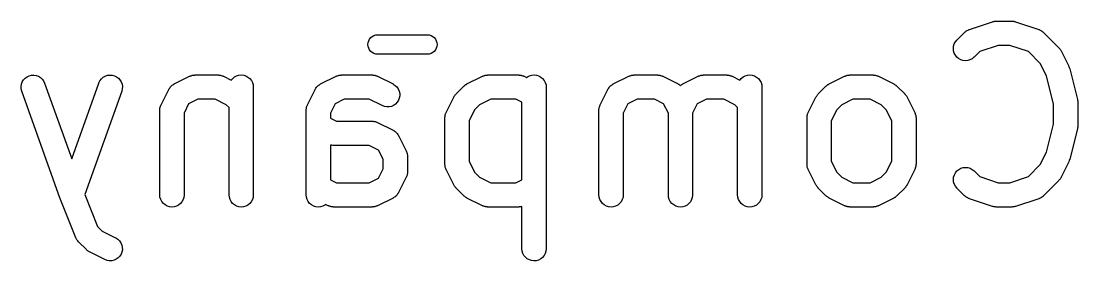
# Model space of a CAD drawing. Extents: x 129.3 to 161.9, y -126.2 to -63.9.
# Drawn here: x 138.61 to 145.14, y -88.84 to -87.36 of the extents above; entities that cross this region are included whole.
import ezdxf

# ---------------------------------------------------------------- set-up
doc = ezdxf.new("R2010")
doc.units = 0
doc.layers.add('BLACK', color=7, linetype='CONTINUOUS')

msp = doc.modelspace()

# ---------------------------------------------------------------- linework, layer by layer
at = {"layer": 'BLACK', "linetype": 'CONTINUOUS'}
for p, q in [((144.472, -87.4088), (144.614, -87.3612)), ((144.614, -87.3612), (144.615, -87.3609)), ((144.615, -87.3609), (144.619, -87.36)), ((144.619, -87.36), (144.624, -87.3588)), ((144.624, -87.3588), (144.627, -87.3585)), ((144.627, -87.3585), (144.63, -87.3579)), ((144.63, -87.3579), (144.634, -87.3578)), ((144.634, -87.3578), (144.638, -87.3574)), ((144.638, -87.3574), (144.733, -87.3574)), ((144.733, -87.3574), (144.734, -87.3574)), ((144.734, -87.3574), (144.739, -87.3579)), ((144.739, -87.3579), (144.743, -87.358)), ((144.743, -87.358), (144.746, -87.3587)), ((144.746, -87.3587), (144.749, -87.359)), ((144.749, -87.359), (144.753, -87.3603)), ((144.753, -87.3603), (144.757, -87.3612)), ((144.757, -87.3612), (144.9, -87.4088)), ((140.781, -87.4519), (140.791, -87.4463)), ((140.791, -87.4463), (140.803, -87.4429)), ((140.803, -87.4429), (140.811, -87.442)), ((140.811, -87.442), (141.125, -87.442)), ((141.125, -87.442), (141.133, -87.4429)), ((141.133, -87.4429), (141.145, -87.4463)), ((141.145, -87.4463), (141.155, -87.4519)), ((144.395, -87.4746), (144.442, -87.427)), ((144.442, -87.427), (144.443, -87.4262)), ((144.443, -87.4262), (144.445, -87.4249)), ((144.445, -87.4249), (144.446, -87.4233)), ((144.446, -87.4233), (144.45, -87.4203)), ((144.45, -87.4203), (144.454, -87.4171)), ((144.454, -87.4171), (144.456, -87.4161)), ((144.456, -87.4161), (144.458, -87.4148)), ((144.458, -87.4148), (144.463, -87.4127)), ((144.463, -87.4127), (144.467, -87.4104)), ((144.467, -87.4104), (144.47, -87.4097)), ((144.47, -87.4097), (144.472, -87.4088)), ((144.9, -87.4088), (144.901, -87.4092)), ((144.901, -87.4092), (144.903, -87.4101)), ((144.903, -87.4101), (144.905, -87.4108)), ((144.905, -87.4108), (144.91, -87.4132)), ((144.91, -87.4132), (144.914, -87.4153)), ((144.914, -87.4153), (144.916, -87.4166)), ((144.916, -87.4166), (144.918, -87.4177)), ((144.918, -87.4177), (144.922, -87.4209)), ((144.922, -87.4209), (144.926, -87.4239)), ((144.926, -87.4239), (144.928, -87.4256)), ((144.928, -87.4256), (144.929, -87.427)), ((144.929, -87.427), (145.024, -87.5222)), ((140.754, -87.502), (140.755, -87.4902)), ((140.755, -87.5138), (140.754, -87.502)), ((140.755, -87.4902), (140.759, -87.4789)), ((140.759, -87.5251), (140.755, -87.5138)), ((140.759, -87.4789), (140.764, -87.4685)), ((140.764, -87.4685), (140.772, -87.4594)), ((140.772, -87.4594), (140.781, -87.4519)), ((141.155, -87.4519), (141.164, -87.4594)), ((141.164, -87.4594), (141.172, -87.4685)), ((141.172, -87.4685), (141.177, -87.4789)), ((141.177, -87.4789), (141.181, -87.4902)), ((141.181, -87.5138), (141.177, -87.5251)), ((141.181, -87.4902), (141.182, -87.502)), ((141.182, -87.502), (141.181, -87.5138)), ((144.373, -87.5274), (144.374, -87.5128)), ((144.374, -87.5128), (144.378, -87.4988)), ((144.378, -87.4988), (144.385, -87.4859)), ((144.385, -87.4859), (144.395, -87.4746)), ((144.65, -87.5074), (144.536, -87.5456)), ((144.721, -87.5074), (144.65, -87.5074)), ((144.836, -87.5456), (144.721, -87.5074)), ((140.764, -87.5355), (140.759, -87.5251)), ((140.772, -87.5446), (140.764, -87.5355)), ((140.781, -87.5521), (140.772, -87.5446)), ((140.791, -87.5577), (140.781, -87.5521)), ((140.803, -87.5611), (140.791, -87.5577)), ((140.811, -87.562), (140.803, -87.5611)), ((141.125, -87.562), (140.811, -87.562)), ((141.133, -87.5611), (141.125, -87.562)), ((141.145, -87.5577), (141.133, -87.5611)), ((141.155, -87.5521), (141.145, -87.5577)), ((141.164, -87.5446), (141.155, -87.5521)), ((141.172, -87.5355), (141.164, -87.5446)), ((141.177, -87.5251), (141.172, -87.5355)), ((144.374, -87.5419), (144.373, -87.5274)), ((144.378, -87.556), (144.374, -87.5419)), ((144.385, -87.5689), (144.378, -87.556)), ((144.394, -87.5803), (144.385, -87.5689)), ((144.405, -87.5897), (144.394, -87.5803)), ((144.501, -87.5807), (144.5, -87.5814)), ((144.536, -87.5456), (144.501, -87.5807)), ((144.91, -87.6197), (144.836, -87.5456)), ((145.024, -87.5222), (145.025, -87.5229)), ((145.025, -87.5229), (145.028, -87.5262)), ((145.028, -87.5262), (145.031, -87.5293)), ((145.031, -87.5293), (145.032, -87.532)), ((145.032, -87.532), (145.034, -87.5344)), ((145.034, -87.5344), (145.036, -87.5381)), ((145.036, -87.5381), (145.039, -87.5417)), ((145.039, -87.5417), (145.086, -87.6369)), ((144.418, -87.5967), (144.405, -87.5897)), ((144.432, -87.601), (144.418, -87.5967)), ((144.447, -87.6026), (144.432, -87.601)), ((144.461, -87.6013), (144.447, -87.6026)), ((144.475, -87.5973), (144.461, -87.6013)), ((144.488, -87.5905), (144.475, -87.5973)), ((144.5, -87.5814), (144.488, -87.5905)), ((144.948, -87.6967), (144.91, -87.6197)), ((145.086, -87.6369), (145.087, -87.6379)), ((145.087, -87.6379), (145.087, -87.6382)), ((145.087, -87.6382), (145.087, -87.6385)), ((145.087, -87.6385), (145.089, -87.6451)), ((145.089, -87.6451), (145.092, -87.6516)), ((138.626, -87.7204), (138.636, -87.7097)), ((138.636, -87.7097), (138.648, -87.7011)), ((138.648, -87.7011), (138.661, -87.6949)), ((138.661, -87.6949), (138.675, -87.6915)), ((138.675, -87.6915), (138.69, -87.6908)), ((138.69, -87.6908), (138.704, -87.6931)), ((138.704, -87.6931), (138.718, -87.698)), ((138.718, -87.698), (138.731, -87.7056)), ((138.731, -87.7056), (138.741, -87.7155)), ((139.107, -87.7147), (139.118, -87.705)), ((139.118, -87.705), (139.131, -87.6976)), ((139.131, -87.6976), (139.144, -87.6928)), ((139.144, -87.6928), (139.159, -87.6908)), ((139.159, -87.6908), (139.173, -87.6916)), ((139.173, -87.6916), (139.188, -87.6953)), ((139.188, -87.6953), (139.201, -87.7016)), ((139.201, -87.7016), (139.213, -87.7104)), ((139.213, -87.7104), (139.222, -87.7213)), ((139.557, -87.7463), (139.652, -87.6986)), ((139.652, -87.6986), (139.653, -87.6982)), ((139.653, -87.6982), (139.655, -87.6974)), ((139.655, -87.6974), (139.657, -87.6964)), ((139.657, -87.6964), (139.662, -87.6949)), ((139.662, -87.6949), (139.667, -87.6931)), ((139.667, -87.6931), (139.669, -87.6928)), ((139.669, -87.6928), (139.671, -87.6921)), ((139.671, -87.6921), (139.676, -87.6916)), ((139.676, -87.6916), (139.681, -87.6908)), ((139.681, -87.6908), (139.684, -87.6909)), ((139.684, -87.6909), (139.686, -87.6907)), ((139.686, -87.6907), (139.829, -87.6907)), ((139.829, -87.6907), (139.83, -87.6907)), ((139.83, -87.6907), (139.832, -87.691)), ((139.832, -87.691), (139.834, -87.6909)), ((139.834, -87.6909), (139.839, -87.6918)), ((139.839, -87.6918), (139.844, -87.6924)), ((139.844, -87.6924), (139.846, -87.693)), ((139.846, -87.693), (139.848, -87.6934)), ((139.848, -87.6934), (139.853, -87.6952)), ((139.853, -87.6952), (139.858, -87.6968)), ((139.858, -87.6968), (139.86, -87.6978)), ((139.86, -87.6978), (139.862, -87.6986)), ((139.862, -87.6986), (139.91, -87.7226)), ((139.919, -87.7121), (139.93, -87.703)), ((139.93, -87.703), (139.943, -87.6962)), ((139.943, -87.6962), (139.957, -87.692)), ((139.957, -87.692), (139.972, -87.6907)), ((139.972, -87.6907), (139.987, -87.6922)), ((139.987, -87.6922), (140, -87.6966)), ((140, -87.6966), (140.013, -87.7035)), ((140.013, -87.7035), (140.025, -87.7129)), ((140.462, -87.7463), (140.557, -87.6986)), ((140.557, -87.6986), (140.558, -87.6982)), ((140.558, -87.6982), (140.56, -87.6974)), ((140.56, -87.6974), (140.562, -87.6964)), ((140.562, -87.6964), (140.567, -87.6949)), ((140.567, -87.6949), (140.572, -87.6931)), ((140.572, -87.6931), (140.574, -87.6928)), ((140.574, -87.6928), (140.576, -87.6921)), ((140.576, -87.6921), (140.581, -87.6916)), ((140.581, -87.6916), (140.586, -87.6908)), ((140.586, -87.6908), (140.588, -87.6909)), ((140.588, -87.6909), (140.59, -87.6907)), ((140.59, -87.6907), (140.781, -87.6907)), ((140.781, -87.6907), (140.782, -87.6907)), ((140.782, -87.6907), (140.784, -87.691)), ((140.784, -87.691), (140.786, -87.6909)), ((140.786, -87.6909), (140.791, -87.6918)), ((140.791, -87.6918), (140.797, -87.6924)), ((140.797, -87.6924), (140.799, -87.693)), ((140.799, -87.693), (140.801, -87.6934)), ((140.801, -87.6934), (140.806, -87.6952)), ((140.806, -87.6952), (140.81, -87.6968)), ((140.81, -87.6968), (140.812, -87.6978)), ((140.812, -87.6978), (140.814, -87.6986)), ((140.814, -87.6986), (140.91, -87.7463)), ((141.366, -87.7463), (141.462, -87.6986)), ((141.462, -87.6986), (141.463, -87.6982)), ((141.463, -87.6982), (141.465, -87.6974)), ((141.465, -87.6974), (141.467, -87.6964)), ((141.467, -87.6964), (141.472, -87.6949)), ((141.472, -87.6949), (141.476, -87.6931)), ((141.476, -87.6931), (141.479, -87.6928)), ((141.479, -87.6928), (141.481, -87.6921)), ((141.481, -87.6921), (141.486, -87.6916)), ((141.486, -87.6916), (141.491, -87.6908)), ((141.491, -87.6908), (141.493, -87.6909)), ((141.493, -87.6909), (141.495, -87.6907)), ((141.495, -87.6907), (141.686, -87.6907)), ((141.686, -87.6907), (141.687, -87.6907)), ((141.687, -87.6907), (141.689, -87.691)), ((141.689, -87.691), (141.691, -87.6909)), ((141.691, -87.6909), (141.696, -87.6918)), ((141.696, -87.6918), (141.701, -87.6924)), ((141.701, -87.6924), (141.703, -87.693)), ((141.703, -87.693), (141.706, -87.6934)), ((141.706, -87.6934), (141.71, -87.6952)), ((141.71, -87.6952), (141.715, -87.6968)), ((141.715, -87.6968), (141.717, -87.6978)), ((141.717, -87.6978), (141.719, -87.6986)), ((141.719, -87.6986), (141.735, -87.7066)), ((141.735, -87.7066), (141.74, -87.703)), ((141.74, -87.703), (141.753, -87.6962)), ((141.753, -87.6962), (141.767, -87.692)), ((141.767, -87.692), (141.781, -87.6907)), ((141.781, -87.6907), (141.796, -87.6922)), ((141.796, -87.6922), (141.81, -87.6966)), ((141.81, -87.6966), (141.823, -87.7035)), ((141.823, -87.7035), (141.834, -87.7129)), ((142.271, -87.7463), (142.366, -87.6986)), ((142.366, -87.6986), (142.367, -87.6982)), ((142.367, -87.6982), (142.369, -87.6974)), ((142.369, -87.6974), (142.371, -87.6964)), ((142.371, -87.6964), (142.376, -87.6949)), ((142.376, -87.6949), (142.381, -87.6931)), ((142.381, -87.6931), (142.383, -87.6928)), ((142.383, -87.6928), (142.385, -87.6921)), ((142.385, -87.6921), (142.391, -87.6916)), ((142.391, -87.6916), (142.396, -87.6908)), ((142.396, -87.6908), (142.398, -87.6909)), ((142.398, -87.6909), (142.4, -87.6907)), ((142.4, -87.6907), (142.543, -87.6907)), ((142.543, -87.6907), (142.544, -87.6907)), ((142.544, -87.6907), (142.546, -87.691)), ((142.546, -87.691), (142.548, -87.6909)), ((142.548, -87.6909), (142.553, -87.6918)), ((142.553, -87.6918), (142.558, -87.6924)), ((142.558, -87.6924), (142.561, -87.693)), ((142.561, -87.693), (142.563, -87.6934)), ((142.563, -87.6934), (142.568, -87.6952)), ((142.568, -87.6952), (142.572, -87.6968)), ((142.572, -87.6968), (142.574, -87.6978)), ((142.574, -87.6978), (142.576, -87.6986)), ((142.576, -87.6986), (142.672, -87.7463)), ((142.7, -87.7463), (142.795, -87.6986)), ((142.795, -87.6986), (142.796, -87.6982)), ((142.796, -87.6982), (142.798, -87.6974)), ((142.798, -87.6974), (142.8, -87.6964)), ((142.8, -87.6964), (142.805, -87.6949)), ((142.805, -87.6949), (142.81, -87.6931)), ((142.81, -87.6931), (142.812, -87.6928)), ((142.812, -87.6928), (142.814, -87.6921)), ((142.814, -87.6921), (142.819, -87.6916)), ((142.819, -87.6916), (142.824, -87.6908)), ((142.824, -87.6908), (142.826, -87.6909)), ((142.826, -87.6909), (142.829, -87.6907)), ((142.829, -87.6907), (142.971, -87.6907)), ((142.971, -87.6907), (142.972, -87.6907)), ((142.972, -87.6907), (142.975, -87.691)), ((142.975, -87.691), (142.977, -87.6909)), ((142.977, -87.6909), (142.982, -87.6918)), ((142.982, -87.6918), (142.987, -87.6924)), ((142.987, -87.6924), (142.989, -87.693)), ((142.989, -87.693), (142.991, -87.6934)), ((142.991, -87.6934), (142.996, -87.6952)), ((142.996, -87.6952), (143.001, -87.6968)), ((143.001, -87.6968), (143.003, -87.6978)), ((143.003, -87.6978), (143.005, -87.6986)), ((143.005, -87.6986), (143.053, -87.7226)), ((143.062, -87.7121), (143.073, -87.703)), ((143.073, -87.703), (143.086, -87.6962)), ((143.086, -87.6962), (143.1, -87.692)), ((143.1, -87.692), (143.115, -87.6907)), ((143.115, -87.6907), (143.129, -87.6922)), ((143.129, -87.6922), (143.143, -87.6966)), ((143.143, -87.6966), (143.156, -87.7035)), ((143.156, -87.7035), (143.168, -87.7129)), ((143.605, -87.7463), (143.7, -87.6986)), ((143.7, -87.6986), (143.701, -87.6982)), ((143.701, -87.6982), (143.703, -87.6974)), ((143.703, -87.6974), (143.705, -87.6964)), ((143.705, -87.6964), (143.71, -87.6949)), ((143.71, -87.6949), (143.714, -87.6931)), ((143.714, -87.6931), (143.717, -87.6928)), ((143.717, -87.6928), (143.719, -87.6921)), ((143.719, -87.6921), (143.724, -87.6916)), ((143.724, -87.6916), (143.729, -87.6908)), ((143.729, -87.6908), (143.731, -87.6909)), ((143.731, -87.6909), (143.733, -87.6907)), ((143.733, -87.6907), (143.876, -87.6907)), ((143.876, -87.6907), (143.877, -87.6907)), ((143.877, -87.6907), (143.879, -87.691)), ((143.879, -87.691), (143.882, -87.6909)), ((143.882, -87.6909), (143.887, -87.6918)), ((143.887, -87.6918), (143.892, -87.6924)), ((143.892, -87.6924), (143.894, -87.693)), ((143.894, -87.693), (143.896, -87.6934)), ((143.896, -87.6934), (143.901, -87.6952)), ((143.901, -87.6952), (143.906, -87.6968)), ((143.906, -87.6968), (143.908, -87.6978)), ((143.908, -87.6978), (143.91, -87.6986)), ((143.91, -87.6986), (144.005, -87.7463)), ((144.992, -87.8702), (144.948, -87.6967)), ((145.092, -87.6516), (145.092, -87.652)), ((145.092, -87.652), (145.092, -87.6523)), ((145.092, -87.6523), (145.139, -87.8428)), ((138.611, -87.7611), (138.613, -87.7466)), ((138.611, -87.7757), (138.611, -87.7611)), ((138.615, -87.79), (138.611, -87.7757)), ((138.613, -87.7466), (138.618, -87.7329)), ((138.618, -87.7329), (138.626, -87.7204)), ((138.741, -87.7155), (138.75, -87.7272)), ((138.75, -87.7272), (138.756, -87.7405)), ((138.756, -87.7405), (138.924, -88.2094)), ((138.924, -88.2094), (139.091, -87.7405)), ((139.091, -87.7405), (139.092, -87.7395)), ((139.092, -87.7395), (139.098, -87.7264)), ((139.098, -87.7264), (139.107, -87.7147)), ((139.222, -87.7213), (139.23, -87.7338)), ((139.23, -87.7338), (139.235, -87.7476)), ((139.235, -87.7476), (139.237, -87.7621)), ((139.237, -87.7621), (139.236, -87.7767)), ((139.525, -87.776), (139.529, -87.7714)), ((139.525, -87.7775), (139.525, -87.776)), ((139.529, -87.7714), (139.532, -87.7666)), ((139.532, -87.7666), (139.533, -87.7654)), ((139.533, -87.7654), (139.534, -87.7641)), ((139.534, -87.7641), (139.538, -87.7602)), ((139.538, -87.7602), (139.542, -87.7561)), ((139.542, -87.7561), (139.543, -87.7552)), ((139.543, -87.7552), (139.545, -87.754)), ((139.545, -87.754), (139.549, -87.751)), ((139.549, -87.751), (139.554, -87.7478)), ((139.554, -87.7478), (139.556, -87.7471)), ((139.556, -87.7471), (139.557, -87.7463)), ((139.91, -87.7226), (139.919, -87.7121)), ((140.025, -87.7129), (140.034, -87.7242)), ((140.034, -87.7242), (140.041, -87.7371)), ((140.041, -87.7371), (140.045, -87.7511)), ((140.045, -87.7511), (140.046, -87.7657)), ((140.046, -87.7657), (140.046, -88.4324)), ((140.43, -87.776), (140.433, -87.7714)), ((140.43, -87.7775), (140.43, -87.776)), ((140.433, -87.7714), (140.437, -87.7666)), ((140.437, -87.7666), (140.438, -87.7654)), ((140.438, -87.7654), (140.439, -87.7641)), ((140.439, -87.7641), (140.443, -87.7602)), ((140.443, -87.7602), (140.447, -87.7561)), ((140.447, -87.7561), (140.448, -87.7552)), ((140.448, -87.7552), (140.449, -87.754)), ((140.449, -87.754), (140.454, -87.751)), ((140.454, -87.751), (140.459, -87.7478)), ((140.459, -87.7478), (140.46, -87.7471)), ((140.46, -87.7471), (140.462, -87.7463)), ((140.91, -87.7463), (140.911, -87.7467)), ((140.911, -87.7467), (140.923, -87.7547)), ((140.923, -87.7547), (140.933, -87.7649)), ((140.933, -87.7649), (140.942, -87.7769)), ((141.299, -87.8079), (141.347, -87.7603)), ((141.347, -87.7603), (141.348, -87.7596)), ((141.348, -87.7596), (141.351, -87.7569)), ((141.351, -87.7569), (141.354, -87.754)), ((141.354, -87.754), (141.357, -87.7524)), ((141.357, -87.7524), (141.359, -87.7504)), ((141.359, -87.7504), (141.363, -87.7485)), ((141.363, -87.7485), (141.366, -87.7463)), ((141.834, -87.7129), (141.843, -87.7242)), ((141.843, -87.7242), (141.85, -87.7371)), ((141.85, -87.7371), (141.855, -87.7511)), ((141.855, -87.7511), (141.856, -87.7657)), ((141.856, -87.7657), (141.856, -88.7657)), ((142.239, -87.7775), (142.24, -87.776)), ((142.24, -87.776), (142.243, -87.7714)), ((142.243, -87.7714), (142.246, -87.7666)), ((142.246, -87.7666), (142.247, -87.7654)), ((142.247, -87.7654), (142.248, -87.7641)), ((142.248, -87.7641), (142.252, -87.7602)), ((142.252, -87.7602), (142.256, -87.7561)), ((142.256, -87.7561), (142.258, -87.7552)), ((142.258, -87.7552), (142.259, -87.754)), ((142.259, -87.754), (142.264, -87.751)), ((142.264, -87.751), (142.268, -87.7478)), ((142.268, -87.7478), (142.27, -87.7471)), ((142.27, -87.7471), (142.271, -87.7463)), ((142.672, -87.7463), (142.673, -87.7467)), ((142.673, -87.7467), (142.674, -87.7476)), ((142.674, -87.7476), (142.675, -87.7483)), ((142.675, -87.7483), (142.68, -87.7516)), ((142.68, -87.7516), (142.685, -87.7547)), ((142.685, -87.7547), (142.686, -87.7555)), ((142.686, -87.7552), (142.687, -87.754)), ((142.686, -87.7555), (142.686, -87.7552)), ((142.687, -87.754), (142.692, -87.751)), ((142.692, -87.751), (142.697, -87.7478)), ((142.697, -87.7478), (142.698, -87.7471)), ((142.698, -87.7471), (142.7, -87.7463)), ((143.053, -87.7226), (143.062, -87.7121)), ((143.168, -87.7129), (143.177, -87.7242)), ((143.177, -87.7242), (143.184, -87.7371)), ((143.184, -87.7371), (143.188, -87.7511)), ((143.188, -87.7511), (143.189, -87.7657)), ((143.189, -87.7657), (143.189, -88.4324)), ((143.537, -87.8079), (143.585, -87.7603)), ((143.585, -87.7603), (143.586, -87.7596)), ((143.586, -87.7596), (143.589, -87.7569)), ((143.589, -87.7569), (143.592, -87.754)), ((143.592, -87.754), (143.595, -87.7524)), ((143.595, -87.7524), (143.597, -87.7504)), ((143.597, -87.7504), (143.601, -87.7485)), ((143.601, -87.7485), (143.605, -87.7463)), ((144.005, -87.7463), (144.006, -87.7467)), ((144.006, -87.7467), (144.009, -87.749)), ((144.009, -87.749), (144.013, -87.751)), ((144.013, -87.751), (144.016, -87.753)), ((144.016, -87.753), (144.018, -87.7547)), ((144.018, -87.7547), (144.021, -87.7576)), ((144.021, -87.7576), (144.024, -87.7603)), ((144.024, -87.7603), (144.072, -87.8079)), ((138.615, -87.7909), (138.615, -87.79)), ((138.853, -88.4576), (138.615, -87.7909)), ((139.233, -87.7909), (139.004, -88.4309)), ((139.236, -87.7767), (139.233, -87.7909)), ((139.476, -87.875), (139.523, -87.7798)), ((139.523, -87.7798), (139.524, -87.7789)), ((139.524, -87.7789), (139.525, -87.7775)), ((139.703, -87.8407), (139.646, -87.8692)), ((139.811, -87.8407), (139.703, -87.8407)), ((139.879, -87.875), (139.811, -87.8407)), ((140.381, -87.875), (140.428, -87.7798)), ((140.428, -87.7798), (140.429, -87.7789)), ((140.429, -87.7789), (140.43, -87.7775)), ((140.608, -87.8407), (140.551, -87.8692)), ((140.763, -87.8407), (140.608, -87.8407)), ((140.843, -87.8804), (140.763, -87.8407)), ((140.942, -87.7769), (140.948, -87.7904)), ((140.948, -87.8337), (140.943, -87.8473)), ((140.948, -87.7904), (140.951, -87.8047)), ((140.951, -87.8193), (140.948, -87.8337)), ((140.951, -87.8047), (140.951, -87.8193)), ((141.238, -87.9226), (141.285, -87.8274)), ((141.285, -87.8274), (141.286, -87.8265)), ((141.286, -87.8265), (141.288, -87.8229)), ((141.288, -87.8229), (141.29, -87.8192)), ((141.29, -87.8192), (141.292, -87.8168)), ((141.292, -87.8168), (141.294, -87.8142)), ((141.294, -87.8142), (141.297, -87.8112)), ((141.297, -87.8112), (141.299, -87.8079)), ((141.513, -87.8407), (141.444, -87.875)), ((141.668, -87.8407), (141.513, -87.8407)), ((141.706, -87.8597), (141.668, -87.8407)), ((142.19, -87.875), (142.238, -87.7798)), ((142.238, -87.7789), (142.239, -87.7775)), ((142.238, -87.7798), (142.238, -87.7789)), ((142.418, -87.8407), (142.361, -87.8692)), ((142.525, -87.8407), (142.418, -87.8407)), ((142.582, -87.8692), (142.525, -87.8407)), ((142.846, -87.8407), (142.789, -87.8692)), ((142.954, -87.8407), (142.846, -87.8407)), ((143.022, -87.875), (142.954, -87.8407)), ((143.476, -87.9226), (143.523, -87.8274)), ((143.523, -87.8274), (143.524, -87.8265)), ((143.524, -87.8265), (143.526, -87.8229)), ((143.526, -87.8229), (143.528, -87.8192)), ((143.528, -87.8192), (143.53, -87.8168)), ((143.53, -87.8168), (143.532, -87.8142)), ((143.532, -87.8142), (143.535, -87.8112)), ((143.535, -87.8112), (143.537, -87.8079)), ((143.751, -87.8407), (143.683, -87.875)), ((143.858, -87.8407), (143.751, -87.8407)), ((143.927, -87.875), (143.858, -87.8407)), ((144.072, -87.8079), (144.073, -87.8087)), ((144.073, -87.8087), (144.075, -87.812)), ((144.075, -87.812), (144.078, -87.815)), ((144.078, -87.815), (144.08, -87.8177)), ((144.08, -87.8177), (144.082, -87.8201)), ((144.082, -87.8201), (144.084, -87.8238)), ((144.084, -87.8238), (144.086, -87.8274)), ((144.086, -87.8274), (144.134, -87.9226)), ((139.468, -87.9031), (139.469, -87.8981)), ((139.468, -87.9053), (139.468, -87.9031)), ((139.468, -87.9075), (139.468, -87.9053)), ((139.469, -87.893), (139.47, -87.8909)), ((139.469, -87.8981), (139.469, -87.893)), ((139.47, -87.8909), (139.471, -87.8887)), ((139.471, -87.8887), (139.472, -87.8839)), ((139.472, -87.8839), (139.474, -87.879)), ((139.474, -87.879), (139.475, -87.8771)), ((139.475, -87.8771), (139.476, -87.875)), ((139.646, -87.8692), (139.618, -87.9263)), ((139.896, -87.892), (139.879, -87.875)), ((139.896, -88.4324), (139.896, -87.892)), ((140.373, -87.9031), (140.374, -87.8981)), ((140.373, -87.9053), (140.373, -87.9031)), ((140.373, -87.9075), (140.373, -87.9053)), ((140.374, -87.893), (140.375, -87.8909)), ((140.374, -87.8981), (140.374, -87.893)), ((140.375, -87.8887), (140.377, -87.8839)), ((140.375, -87.8909), (140.375, -87.8887)), ((140.377, -87.8839), (140.379, -87.879)), ((140.379, -87.879), (140.38, -87.8771)), ((140.38, -87.8771), (140.381, -87.875)), ((140.551, -87.8692), (140.523, -87.9263)), ((140.856, -87.8857), (140.843, -87.8804)), ((140.871, -87.8881), (140.856, -87.8857)), ((140.885, -87.8878), (140.871, -87.8881)), ((140.9, -87.8846), (140.885, -87.8878)), ((140.913, -87.8787), (140.9, -87.8846)), ((140.925, -87.8702), (140.913, -87.8787)), ((140.935, -87.8597), (140.925, -87.8702)), ((140.943, -87.8473), (140.935, -87.8597)), ((141.414, -87.9054), (141.38, -87.9739)), ((141.444, -87.875), (141.414, -87.9054)), ((141.706, -88.3384), (141.706, -87.8597)), ((142.182, -87.9031), (142.183, -87.8981)), ((142.182, -87.9053), (142.182, -87.9031)), ((142.182, -87.9075), (142.182, -87.9053)), ((142.183, -87.8981), (142.184, -87.893)), ((142.184, -87.8909), (142.185, -87.8887)), ((142.184, -87.893), (142.184, -87.8909)), ((142.185, -87.8887), (142.187, -87.8839)), ((142.187, -87.8839), (142.188, -87.879)), ((142.188, -87.879), (142.189, -87.8771)), ((142.189, -87.8771), (142.19, -87.875)), ((142.361, -87.8692), (142.332, -87.9263)), ((142.611, -87.9263), (142.582, -87.8692)), ((142.789, -87.8692), (142.761, -87.9263)), ((143.039, -87.892), (143.022, -87.875)), ((143.039, -88.4324), (143.039, -87.892)), ((143.652, -87.9054), (143.618, -87.9739)), ((143.683, -87.875), (143.652, -87.9054)), ((143.957, -87.9054), (143.927, -87.875)), ((143.992, -87.9739), (143.957, -87.9054)), ((144.992, -87.9946), (144.992, -87.8702)), ((145.139, -87.8428), (145.14, -87.8438)), ((145.14, -87.8438), (145.14, -87.8451)), ((145.14, -87.8451), (145.14, -87.8464)), ((145.14, -87.8464), (145.141, -87.8524)), ((145.141, -87.8524), (145.142, -87.8583)), ((145.142, -87.8583), (145.142, -87.8596)), ((145.142, -87.8596), (145.142, -87.861)), ((145.142, -87.861), (145.142, -88.0038)), ((139.468, -87.9086), (139.468, -87.9075)), ((139.468, -88.4324), (139.468, -87.9086)), ((139.618, -87.9263), (139.618, -88.4324)), ((140.373, -87.9086), (140.373, -87.9075)), ((140.373, -88.4324), (140.373, -87.9086)), ((140.523, -87.9263), (140.523, -87.9575)), ((140.523, -87.9575), (140.561, -87.9764)), ((141.23, -87.9507), (141.231, -87.9457)), ((141.23, -87.9529), (141.23, -87.9507)), ((141.23, -87.9551), (141.23, -87.9529)), ((141.23, -87.9562), (141.23, -87.9551)), ((141.23, -88.2419), (141.23, -87.9562)), ((141.231, -87.9406), (141.232, -87.9385)), ((141.231, -87.9457), (141.231, -87.9406)), ((141.232, -87.9363), (141.234, -87.9315)), ((141.232, -87.9385), (141.232, -87.9363)), ((141.234, -87.9315), (141.236, -87.9266)), ((141.236, -87.9266), (141.237, -87.9247)), ((141.237, -87.9247), (141.238, -87.9226)), ((142.182, -87.9086), (142.182, -87.9075)), ((142.182, -88.4324), (142.182, -87.9086)), ((142.332, -87.9263), (142.332, -88.4324)), ((142.611, -88.4324), (142.611, -87.9263)), ((142.761, -87.9263), (142.761, -88.4324)), ((143.468, -87.9507), (143.469, -87.9457)), ((143.468, -87.9529), (143.468, -87.9507)), ((143.468, -87.9551), (143.468, -87.9529)), ((143.468, -87.9562), (143.468, -87.9551)), ((143.468, -88.2419), (143.468, -87.9562)), ((143.469, -87.9406), (143.47, -87.9385)), ((143.469, -87.9457), (143.469, -87.9406)), ((143.47, -87.9385), (143.471, -87.9363)), ((143.471, -87.9363), (143.472, -87.9315)), ((143.472, -87.9315), (143.474, -87.9266)), ((143.474, -87.9266), (143.475, -87.9247)), ((143.475, -87.9247), (143.476, -87.9226)), ((144.134, -87.9226), (144.134, -87.9236)), ((144.134, -87.9236), (144.135, -87.9257)), ((144.135, -87.9257), (144.136, -87.9276)), ((144.136, -87.9276), (144.137, -87.9325)), ((144.137, -87.9325), (144.139, -87.9373)), ((144.139, -87.9373), (144.14, -87.9395)), ((144.14, -87.9395), (144.14, -87.9416)), ((144.14, -87.9416), (144.141, -87.9467)), ((144.141, -87.9467), (144.142, -87.9518)), ((144.142, -87.9518), (144.141, -87.954)), ((144.141, -87.954), (144.142, -87.9562)), ((144.142, -87.9562), (144.142, -88.2419)), ((140.561, -87.9764), (140.781, -87.9764)), ((140.781, -87.9764), (140.782, -87.9764)), ((140.782, -87.9764), (140.784, -87.9767)), ((140.784, -87.9767), (140.786, -87.9766)), ((140.786, -87.9766), (140.791, -87.9775)), ((140.791, -87.9775), (140.797, -87.9781)), ((140.797, -87.9781), (140.799, -87.9787)), ((140.799, -87.9787), (140.801, -87.9791)), ((140.801, -87.9791), (140.806, -87.9809)), ((140.806, -87.9809), (140.81, -87.9825)), ((140.81, -87.9825), (140.812, -87.9836)), ((140.812, -87.9836), (140.814, -87.9843)), ((140.814, -87.9843), (140.91, -88.032)), ((140.91, -88.032), (140.911, -88.0324)), ((140.911, -88.0324), (140.912, -88.0333)), ((140.912, -88.0333), (140.914, -88.034)), ((140.914, -88.034), (140.918, -88.0373)), ((140.918, -88.0373), (140.923, -88.0404)), ((141.38, -87.9739), (141.38, -88.2242)), ((143.618, -87.9739), (143.618, -88.2242)), ((143.992, -88.2242), (143.992, -87.9739)), ((144.948, -88.1681), (144.992, -87.9946)), ((145.139, -88.022), (145.092, -88.2125)), ((145.14, -88.0207), (145.139, -88.022)), ((145.141, -88.0135), (145.14, -88.0194)), ((145.14, -88.0194), (145.14, -88.0207)), ((145.142, -88.0075), (145.141, -88.0135)), ((145.142, -88.0038), (145.142, -88.0049)), ((145.142, -88.0049), (145.142, -88.0062)), ((145.142, -88.0062), (145.142, -88.0075)), ((140.923, -88.0404), (140.924, -88.0415)), ((140.924, -88.0415), (140.925, -88.0425)), ((140.925, -88.0425), (140.929, -88.0466)), ((140.929, -88.0466), (140.933, -88.0506)), ((140.933, -88.0506), (140.934, -88.0519)), ((140.934, -88.0519), (140.935, -88.0531)), ((140.935, -88.0531), (140.939, -88.0579)), ((140.939, -88.0579), (140.942, -88.0626)), ((140.942, -88.0626), (140.942, -88.0641)), ((140.942, -88.0641), (140.943, -88.0655)), ((140.943, -88.0655), (140.991, -88.1607)), ((140.523, -88.1237), (140.523, -88.1236)), ((140.523, -88.1236), (140.523, -88.3384)), ((140.525, -88.1241), (140.523, -88.1237)), ((140.527, -88.1248), (140.525, -88.1241)), ((140.532, -88.1254), (140.527, -88.1248)), ((140.537, -88.1262), (140.532, -88.1254)), ((140.54, -88.1262), (140.537, -88.1262)), ((140.542, -88.1264), (140.54, -88.1262)), ((140.543, -88.1264), (140.542, -88.1264)), ((140.763, -88.1264), (140.543, -88.1264)), ((140.82, -88.1549), (140.763, -88.1264)), ((140.849, -88.212), (140.82, -88.1549)), ((140.991, -88.1607), (140.991, -88.1617)), ((140.991, -88.1617), (140.992, -88.1638)), ((140.992, -88.1638), (140.993, -88.1657)), ((140.993, -88.1657), (140.995, -88.1706)), ((144.91, -88.2451), (144.948, -88.1681)), ((140.849, -88.2718), (140.849, -88.212)), ((140.995, -88.1706), (140.996, -88.1754)), ((140.996, -88.1754), (140.997, -88.1776)), ((140.997, -88.1776), (140.997, -88.1797)), ((140.997, -88.1797), (140.998, -88.1848)), ((140.998, -88.1848), (140.999, -88.1899)), ((140.999, -88.1899), (140.999, -88.1921)), ((140.999, -88.1921), (140.999, -88.1943)), ((140.999, -88.1943), (140.999, -88.2895)), ((141.38, -88.2242), (141.414, -88.2927)), ((143.618, -88.2242), (143.652, -88.2927)), ((143.957, -88.2927), (143.992, -88.2242)), ((145.086, -88.2278), (145.039, -88.3231)), ((145.089, -88.2207), (145.086, -88.2272)), ((145.086, -88.2272), (145.086, -88.2275)), ((145.086, -88.2275), (145.086, -88.2278)), ((145.091, -88.2142), (145.089, -88.2207)), ((145.092, -88.2135), (145.091, -88.2138)), ((145.091, -88.2138), (145.091, -88.2142)), ((145.092, -88.2125), (145.092, -88.2135)), ((140.82, -88.3289), (140.849, -88.2718)), ((140.999, -88.295), (140.998, -88.3)), ((140.999, -88.2895), (140.999, -88.2906)), ((140.999, -88.2906), (140.999, -88.2928)), ((140.999, -88.2928), (140.999, -88.295)), ((141.23, -88.2441), (141.23, -88.2419)), ((141.23, -88.2463), (141.23, -88.2441)), ((141.231, -88.2514), (141.23, -88.2463)), ((141.231, -88.2565), (141.231, -88.2514)), ((141.232, -88.2586), (141.231, -88.2565)), ((141.232, -88.2608), (141.232, -88.2586)), ((141.234, -88.2656), (141.232, -88.2608)), ((141.235, -88.2705), (141.234, -88.2656)), ((141.236, -88.2724), (141.235, -88.2705)), ((141.237, -88.2745), (141.236, -88.2724)), ((141.238, -88.2754), (141.237, -88.2745)), ((141.285, -88.3707), (141.238, -88.2754)), ((141.414, -88.2927), (141.444, -88.3231)), ((143.468, -88.2441), (143.468, -88.2419)), ((143.468, -88.2463), (143.468, -88.2441)), ((143.469, -88.2514), (143.468, -88.2463)), ((143.469, -88.2565), (143.469, -88.2514)), ((143.47, -88.2586), (143.469, -88.2565)), ((143.47, -88.2608), (143.47, -88.2586)), ((143.472, -88.2656), (143.47, -88.2608)), ((143.474, -88.2705), (143.472, -88.2656)), ((143.475, -88.2724), (143.474, -88.2705)), ((143.475, -88.2745), (143.475, -88.2724)), ((143.476, -88.2754), (143.475, -88.2745)), ((143.523, -88.3707), (143.476, -88.2754)), ((143.652, -88.2927), (143.683, -88.3231)), ((143.927, -88.3231), (143.957, -88.2927)), ((144.134, -88.2754), (144.086, -88.3707)), ((144.135, -88.2734), (144.134, -88.2754)), ((144.136, -88.2715), (144.135, -88.2734)), ((144.137, -88.2666), (144.136, -88.2715)), ((144.139, -88.2618), (144.137, -88.2666)), ((144.14, -88.2575), (144.139, -88.2596)), ((144.139, -88.2596), (144.139, -88.2618)), ((144.141, -88.2524), (144.14, -88.2575)), ((144.142, -88.243), (144.141, -88.2451)), ((144.141, -88.2451), (144.141, -88.2474)), ((144.141, -88.2474), (144.141, -88.2524)), ((144.142, -88.2419), (144.142, -88.243)), ((144.379, -88.3078), (144.386, -88.295)), ((144.386, -88.295), (144.395, -88.2837)), ((144.395, -88.2837), (144.406, -88.2745)), ((144.406, -88.2745), (144.419, -88.2677)), ((144.419, -88.2677), (144.433, -88.2635)), ((144.433, -88.2635), (144.448, -88.2621)), ((144.448, -88.2621), (144.462, -88.2636)), ((144.462, -88.2636), (144.476, -88.2679)), ((144.476, -88.2679), (144.489, -88.2748)), ((144.489, -88.2748), (144.501, -88.2841)), ((144.501, -88.2841), (144.536, -88.3192)), ((144.836, -88.3192), (144.91, -88.2451)), ((140.523, -88.3384), (140.561, -88.3574)), ((140.561, -88.3574), (140.763, -88.3574)), ((140.763, -88.3574), (140.82, -88.3289)), ((140.991, -88.3231), (140.943, -88.4183)), ((140.992, -88.321), (140.991, -88.3231)), ((140.993, -88.3191), (140.992, -88.321)), ((140.994, -88.3142), (140.993, -88.3191)), ((140.996, -88.3094), (140.994, -88.3142)), ((140.997, -88.3072), (140.996, -88.3094)), ((140.998, -88.3), (140.997, -88.3051)), ((140.997, -88.3051), (140.997, -88.3072)), ((141.444, -88.3231), (141.513, -88.3574)), ((141.513, -88.3574), (141.668, -88.3574)), ((141.668, -88.3574), (141.706, -88.3384)), ((143.683, -88.3231), (143.751, -88.3574)), ((143.751, -88.3574), (143.858, -88.3574)), ((143.858, -88.3574), (143.927, -88.3231)), ((144.373, -88.3364), (144.374, -88.3218)), ((144.374, -88.3509), (144.373, -88.3364)), ((144.374, -88.3218), (144.379, -88.3078)), ((144.378, -88.365), (144.374, -88.3509)), ((144.536, -88.3192), (144.65, -88.3574)), ((144.65, -88.3574), (144.721, -88.3574)), ((144.721, -88.3574), (144.836, -88.3192)), ((145.024, -88.3426), (144.929, -88.4378)), ((145.027, -88.3393), (145.024, -88.3426)), ((145.03, -88.3363), (145.027, -88.3393)), ((145.032, -88.3337), (145.03, -88.3363)), ((145.034, -88.3312), (145.032, -88.3337)), ((145.036, -88.3275), (145.034, -88.3312)), ((145.038, -88.324), (145.036, -88.3275)), ((145.039, -88.3231), (145.038, -88.324)), ((140.938, -88.4267), (140.935, -88.4315)), ((140.941, -88.4221), (140.938, -88.4267)), ((140.942, -88.4206), (140.941, -88.4221)), ((140.943, -88.4192), (140.942, -88.4206)), ((140.943, -88.4183), (140.943, -88.4192)), ((141.288, -88.3742), (141.285, -88.3707)), ((141.289, -88.378), (141.288, -88.3742)), ((141.291, -88.3804), (141.289, -88.378)), ((141.293, -88.3831), (141.291, -88.3804)), ((141.296, -88.3861), (141.293, -88.3831)), ((141.299, -88.3894), (141.296, -88.3861)), ((141.299, -88.3902), (141.299, -88.3894)), ((141.347, -88.4378), (141.299, -88.3902)), ((143.526, -88.3743), (143.523, -88.3707)), ((143.528, -88.378), (143.526, -88.3743)), ((143.53, -88.3804), (143.528, -88.378)), ((143.531, -88.3831), (143.53, -88.3804)), ((143.534, -88.3861), (143.531, -88.3831)), ((143.537, -88.3894), (143.534, -88.3861)), ((143.537, -88.3902), (143.537, -88.3894)), ((143.585, -88.4378), (143.537, -88.3902)), ((144.072, -88.3902), (144.024, -88.4378)), ((144.075, -88.3869), (144.072, -88.3902)), ((144.078, -88.3839), (144.075, -88.3869)), ((144.079, -88.3813), (144.078, -88.3839)), ((144.081, -88.3789), (144.079, -88.3813)), ((144.083, -88.3752), (144.081, -88.3789)), ((144.086, -88.3716), (144.083, -88.3752)), ((144.086, -88.3707), (144.086, -88.3716)), ((144.385, -88.378), (144.378, -88.365)), ((144.394, -88.3894), (144.385, -88.378)), ((144.395, -88.3902), (144.394, -88.3894)), ((144.442, -88.4378), (144.395, -88.3902)), ((138.854, -88.4584), (138.853, -88.4576)), ((138.854, -88.4593), (138.854, -88.4584)), ((138.854, -88.4602), (138.854, -88.4593)), ((138.949, -88.6983), (138.854, -88.4602)), ((139.004, -88.4309), (139.083, -88.6283)), ((139.469, -88.4469), (139.468, -88.4324)), ((139.474, -88.461), (139.469, -88.4469)), ((139.48, -88.4739), (139.474, -88.461)), ((139.49, -88.4852), (139.48, -88.4739)), ((139.501, -88.4946), (139.49, -88.4852)), ((139.514, -88.5015), (139.501, -88.4946)), ((139.595, -88.486), (139.584, -88.4951)), ((139.605, -88.4748), (139.595, -88.486)), ((139.612, -88.4619), (139.605, -88.4748)), ((139.616, -88.448), (139.612, -88.4619)), ((139.618, -88.4334), (139.616, -88.448)), ((139.618, -88.4324), (139.618, -88.4334)), ((139.898, -88.4469), (139.896, -88.4324)), ((139.902, -88.461), (139.898, -88.4469)), ((139.909, -88.4739), (139.902, -88.461)), ((139.918, -88.4852), (139.909, -88.4739)), ((139.929, -88.4946), (139.918, -88.4852)), ((139.942, -88.5015), (139.929, -88.4946)), ((140.024, -88.486), (140.012, -88.4951)), ((140.033, -88.4748), (140.024, -88.486)), ((140.04, -88.4619), (140.033, -88.4748)), ((140.045, -88.448), (140.04, -88.4619)), ((140.046, -88.4334), (140.045, -88.448)), ((140.046, -88.4324), (140.046, -88.4334)), ((140.374, -88.4469), (140.373, -88.4324)), ((140.378, -88.461), (140.374, -88.4469)), ((140.385, -88.4739), (140.378, -88.461)), ((140.394, -88.4852), (140.385, -88.4739)), ((140.406, -88.4946), (140.394, -88.4852)), ((140.419, -88.5015), (140.406, -88.4946)), ((140.493, -88.4914), (140.489, -88.4951)), ((140.509, -88.4995), (140.493, -88.4914)), ((140.91, -88.4518), (140.814, -88.4995)), ((140.911, -88.451), (140.91, -88.4518)), ((140.913, -88.4503), (140.911, -88.451)), ((140.917, -88.4471), (140.913, -88.4503)), ((140.922, -88.4441), (140.917, -88.4471)), ((140.923, -88.4429), (140.922, -88.4441)), ((140.925, -88.442), (140.923, -88.4429)), ((140.929, -88.4379), (140.925, -88.442)), ((140.933, -88.434), (140.929, -88.4379)), ((140.934, -88.4327), (140.933, -88.434)), ((140.935, -88.4315), (140.934, -88.4327)), ((141.35, -88.4405), (141.347, -88.4378)), ((141.353, -88.4434), (141.35, -88.4405)), ((141.356, -88.4451), (141.353, -88.4434)), ((141.358, -88.4471), (141.356, -88.4451)), ((141.362, -88.4491), (141.358, -88.4471)), ((141.366, -88.4514), (141.362, -88.4491)), ((141.366, -88.4518), (141.366, -88.4514)), ((141.462, -88.4995), (141.366, -88.4518)), ((142.184, -88.4469), (142.182, -88.4324)), ((142.188, -88.461), (142.184, -88.4469)), ((142.195, -88.4739), (142.188, -88.461)), ((142.204, -88.4852), (142.195, -88.4739)), ((142.215, -88.4946), (142.204, -88.4852)), ((142.228, -88.5015), (142.215, -88.4946)), ((142.31, -88.486), (142.298, -88.4951)), ((142.319, -88.4748), (142.31, -88.486)), ((142.326, -88.4619), (142.319, -88.4748)), ((142.331, -88.448), (142.326, -88.4619)), ((142.332, -88.4334), (142.331, -88.448)), ((142.332, -88.4324), (142.332, -88.4334)), ((142.612, -88.4469), (142.611, -88.4324)), ((142.616, -88.461), (142.612, -88.4469)), ((142.623, -88.4739), (142.616, -88.461)), ((142.632, -88.4852), (142.623, -88.4739)), ((142.644, -88.4946), (142.632, -88.4852)), ((142.657, -88.5015), (142.644, -88.4946)), ((142.738, -88.486), (142.727, -88.4951)), ((142.748, -88.4748), (142.738, -88.486)), ((142.755, -88.4619), (142.748, -88.4748)), ((142.759, -88.448), (142.755, -88.4619)), ((142.761, -88.4334), (142.759, -88.448)), ((142.761, -88.4324), (142.761, -88.4334)), ((143.041, -88.4469), (143.039, -88.4324)), ((143.045, -88.461), (143.041, -88.4469)), ((143.052, -88.4739), (143.045, -88.461)), ((143.061, -88.4852), (143.052, -88.4739)), ((143.072, -88.4946), (143.061, -88.4852)), ((143.085, -88.5015), (143.072, -88.4946)), ((143.167, -88.486), (143.155, -88.4951)), ((143.176, -88.4748), (143.167, -88.486)), ((143.183, -88.4619), (143.176, -88.4748)), ((143.188, -88.448), (143.183, -88.4619)), ((143.189, -88.4334), (143.188, -88.448)), ((143.189, -88.4324), (143.189, -88.4334)), ((143.588, -88.4405), (143.585, -88.4378)), ((143.591, -88.4434), (143.588, -88.4405)), ((143.594, -88.4451), (143.591, -88.4434)), ((143.596, -88.4471), (143.594, -88.4451)), ((143.6, -88.4491), (143.596, -88.4471)), ((143.604, -88.4514), (143.6, -88.4491)), ((143.605, -88.4518), (143.604, -88.4514)), ((143.7, -88.4995), (143.605, -88.4518)), ((144.005, -88.4518), (143.91, -88.4995)), ((144.009, -88.4496), (144.005, -88.4518)), ((144.012, -88.4477), (144.009, -88.4496)), ((144.015, -88.4457), (144.012, -88.4477)), ((144.017, -88.4441), (144.015, -88.4457)), ((144.02, -88.4412), (144.017, -88.4441)), ((144.024, -88.4385), (144.02, -88.4412)), ((144.024, -88.4378), (144.024, -88.4385)), ((144.444, -88.4392), (144.442, -88.4378)), ((144.445, -88.4408), (144.444, -88.4392)), ((144.45, -88.4438), (144.445, -88.4408)), ((144.454, -88.4471), (144.45, -88.4438)), ((144.455, -88.4481), (144.454, -88.4471)), ((144.457, -88.4494), (144.455, -88.4481)), ((144.462, -88.4516), (144.457, -88.4494)), ((144.466, -88.454), (144.462, -88.4516)), ((144.469, -88.4546), (144.466, -88.454)), ((144.471, -88.4556), (144.469, -88.4546)), ((144.472, -88.4559), (144.471, -88.4556)), ((144.614, -88.5035), (144.472, -88.4559)), ((144.9, -88.4559), (144.757, -88.5035)), ((144.902, -88.455), (144.9, -88.4559)), ((144.904, -88.4544), (144.902, -88.455)), ((144.909, -88.452), (144.904, -88.4544)), ((144.913, -88.45), (144.909, -88.452)), ((144.915, -88.4487), (144.913, -88.45)), ((144.917, -88.4477), (144.915, -88.4487)), ((144.921, -88.4445), (144.917, -88.4477)), ((144.925, -88.4415), (144.921, -88.4445)), ((144.927, -88.4399), (144.925, -88.4415)), ((144.928, -88.4385), (144.927, -88.4399)), ((144.929, -88.4378), (144.928, -88.4385)), ((139.528, -88.5058), (139.514, -88.5015)), ((139.542, -88.5074), (139.528, -88.5058)), ((139.557, -88.5061), (139.542, -88.5074)), ((139.571, -88.5019), (139.557, -88.5061)), ((139.584, -88.4951), (139.571, -88.5019)), ((139.956, -88.5058), (139.942, -88.5015)), ((139.971, -88.5074), (139.956, -88.5058)), ((139.985, -88.5061), (139.971, -88.5074)), ((140, -88.5019), (139.985, -88.5061)), ((140.012, -88.4951), (140, -88.5019)), ((140.433, -88.5058), (140.419, -88.5015)), ((140.447, -88.5074), (140.433, -88.5058)), ((140.462, -88.5061), (140.447, -88.5074)), ((140.476, -88.5019), (140.462, -88.5061)), ((140.489, -88.4951), (140.476, -88.5019)), ((140.511, -88.5003), (140.509, -88.4995)), ((140.513, -88.5013), (140.511, -88.5003)), ((140.518, -88.5029), (140.513, -88.5013)), ((140.523, -88.5047), (140.518, -88.5029)), ((140.525, -88.5051), (140.523, -88.5047)), ((140.527, -88.5057), (140.525, -88.5051)), ((140.532, -88.5063), (140.527, -88.5057)), ((140.537, -88.5072), (140.532, -88.5063)), ((140.54, -88.5071), (140.537, -88.5072)), ((140.542, -88.5074), (140.54, -88.5071)), ((140.543, -88.5074), (140.542, -88.5074)), ((140.781, -88.5074), (140.543, -88.5074)), ((140.783, -88.5072), (140.781, -88.5074)), ((140.785, -88.5073), (140.783, -88.5072)), ((140.79, -88.5065), (140.785, -88.5073)), ((140.796, -88.506), (140.79, -88.5065)), ((140.798, -88.5053), (140.796, -88.506)), ((140.8, -88.505), (140.798, -88.5053)), ((140.805, -88.5032), (140.8, -88.505)), ((140.81, -88.5017), (140.805, -88.5032)), ((140.811, -88.5007), (140.81, -88.5017)), ((140.814, -88.4999), (140.811, -88.5007)), ((140.814, -88.4995), (140.814, -88.4999)), ((141.464, -88.5003), (141.462, -88.4995)), ((141.466, -88.5013), (141.464, -88.5003)), ((141.471, -88.5029), (141.466, -88.5013)), ((141.475, -88.5047), (141.471, -88.5029)), ((141.478, -88.5051), (141.475, -88.5047)), ((141.48, -88.5057), (141.478, -88.5051)), ((141.485, -88.5063), (141.48, -88.5057)), ((141.49, -88.5072), (141.485, -88.5063)), ((141.492, -88.5071), (141.49, -88.5072)), ((141.494, -88.5074), (141.492, -88.5071)), ((141.495, -88.5074), (141.494, -88.5074)), ((141.686, -88.5074), (141.495, -88.5074)), ((141.688, -88.5072), (141.686, -88.5074)), ((141.69, -88.5073), (141.688, -88.5072)), ((141.695, -88.5065), (141.69, -88.5073)), ((141.7, -88.506), (141.695, -88.5065)), ((141.702, -88.5053), (141.7, -88.506)), ((141.705, -88.505), (141.702, -88.5053)), ((141.706, -88.5045), (141.705, -88.505)), ((141.706, -88.7657), (141.706, -88.5045)), ((142.242, -88.5058), (142.228, -88.5015)), ((142.257, -88.5074), (142.242, -88.5058)), ((142.271, -88.5061), (142.257, -88.5074)), ((142.285, -88.5019), (142.271, -88.5061)), ((142.298, -88.4951), (142.285, -88.5019)), ((142.671, -88.5058), (142.657, -88.5015)), ((142.685, -88.5074), (142.671, -88.5058)), ((142.7, -88.5061), (142.685, -88.5074)), ((142.714, -88.5019), (142.7, -88.5061)), ((142.727, -88.4951), (142.714, -88.5019)), ((143.099, -88.5058), (143.085, -88.5015)), ((143.114, -88.5074), (143.099, -88.5058)), ((143.128, -88.5061), (143.114, -88.5074)), ((143.142, -88.5019), (143.128, -88.5061)), ((143.155, -88.4951), (143.142, -88.5019)), ((143.702, -88.5003), (143.7, -88.4995)), ((143.704, -88.5013), (143.702, -88.5003)), ((143.709, -88.5029), (143.704, -88.5013)), ((143.713, -88.5047), (143.709, -88.5029)), ((143.716, -88.5051), (143.713, -88.5047)), ((143.718, -88.5057), (143.716, -88.5051)), ((143.723, -88.5063), (143.718, -88.5057)), ((143.728, -88.5072), (143.723, -88.5063)), ((143.73, -88.5071), (143.728, -88.5072)), ((143.732, -88.5074), (143.73, -88.5071)), ((143.733, -88.5074), (143.732, -88.5074)), ((143.876, -88.5074), (143.733, -88.5074)), ((143.878, -88.5072), (143.876, -88.5074)), ((143.881, -88.5073), (143.878, -88.5072)), ((143.886, -88.5065), (143.881, -88.5073)), ((143.891, -88.506), (143.886, -88.5065)), ((143.893, -88.5053), (143.891, -88.506)), ((143.895, -88.505), (143.893, -88.5053)), ((143.9, -88.5032), (143.895, -88.505)), ((143.905, -88.5017), (143.9, -88.5032)), ((143.907, -88.5007), (143.905, -88.5017)), ((143.909, -88.4999), (143.907, -88.5007)), ((143.91, -88.4995), (143.909, -88.4999)), ((144.618, -88.5045), (144.614, -88.5035)), ((144.623, -88.5057), (144.618, -88.5045)), ((144.626, -88.5061), (144.623, -88.5057)), ((144.629, -88.5068), (144.626, -88.5061)), ((144.633, -88.5069), (144.629, -88.5068)), ((144.637, -88.5074), (144.633, -88.5069)), ((144.638, -88.5074), (144.637, -88.5074)), ((144.733, -88.5074), (144.638, -88.5074)), ((144.738, -88.507), (144.733, -88.5074)), ((144.742, -88.5069), (144.738, -88.507)), ((144.745, -88.5063), (144.742, -88.5069)), ((144.748, -88.506), (144.745, -88.5063)), ((144.752, -88.5047), (144.748, -88.506)), ((144.756, -88.5039), (144.752, -88.5047)), ((144.757, -88.5035), (144.756, -88.5039)), ((139.083, -88.6283), (139.111, -88.6565)), ((139.111, -88.6565), (139.195, -88.6986)), ((138.956, -88.7113), (138.949, -88.6983)), ((138.961, -88.7173), (138.956, -88.7113)), ((138.965, -88.7228), (138.961, -88.7173)), ((138.966, -88.7235), (138.965, -88.7228)), ((139.014, -88.7711), (138.966, -88.7235)), ((139.195, -88.6986), (139.196, -88.6991)), ((139.196, -88.6991), (139.209, -88.7071)), ((139.209, -88.7071), (139.219, -88.7173)), ((139.219, -88.7173), (139.227, -88.7293)), ((139.227, -88.7293), (139.233, -88.7427)), ((139.233, -88.7427), (139.236, -88.757)), ((139.017, -88.7738), (139.014, -88.7711)), ((139.02, -88.7767), (139.017, -88.7738)), ((139.023, -88.7784), (139.02, -88.7767)), ((139.025, -88.7804), (139.023, -88.7784)), ((139.029, -88.7824), (139.025, -88.7804)), ((139.032, -88.7847), (139.029, -88.7824)), ((139.033, -88.7852), (139.032, -88.7847)), ((139.128, -88.8328), (139.033, -88.7852)), ((139.221, -88.8121), (139.211, -88.8226)), ((139.229, -88.7997), (139.221, -88.8121)), ((139.234, -88.7861), (139.229, -88.7997)), ((139.237, -88.7717), (139.234, -88.7861)), ((139.236, -88.757), (139.237, -88.7717)), ((141.707, -88.7803), (141.706, -88.7657)), ((141.712, -88.7943), (141.707, -88.7803)), ((141.718, -88.8072), (141.712, -88.7943)), ((141.728, -88.8186), (141.718, -88.8072)), ((141.739, -88.8279), (141.728, -88.8186)), ((141.833, -88.8193), (141.822, -88.8285)), ((141.843, -88.8081), (141.833, -88.8193)), ((141.85, -88.7953), (141.843, -88.8081)), ((141.854, -88.7813), (141.85, -88.7953)), ((141.856, -88.7668), (141.854, -88.7813)), ((141.856, -88.7657), (141.856, -88.7668)), ((139.142, -88.838), (139.128, -88.8328)), ((139.156, -88.8405), (139.142, -88.838)), ((139.171, -88.8401), (139.156, -88.8405)), ((139.185, -88.8369), (139.171, -88.8401)), ((139.199, -88.831), (139.185, -88.8369)), ((139.211, -88.8226), (139.199, -88.831)), ((141.752, -88.8349), (141.739, -88.8279)), ((141.766, -88.8392), (141.752, -88.8349)), ((141.78, -88.8407), (141.766, -88.8392)), ((141.795, -88.8394), (141.78, -88.8407)), ((141.809, -88.8353), (141.795, -88.8394)), ((141.822, -88.8285), (141.809, -88.8353))]:
    msp.add_line(p, q, dxfattribs=at)

doc.saveas('drawing.dxf')
